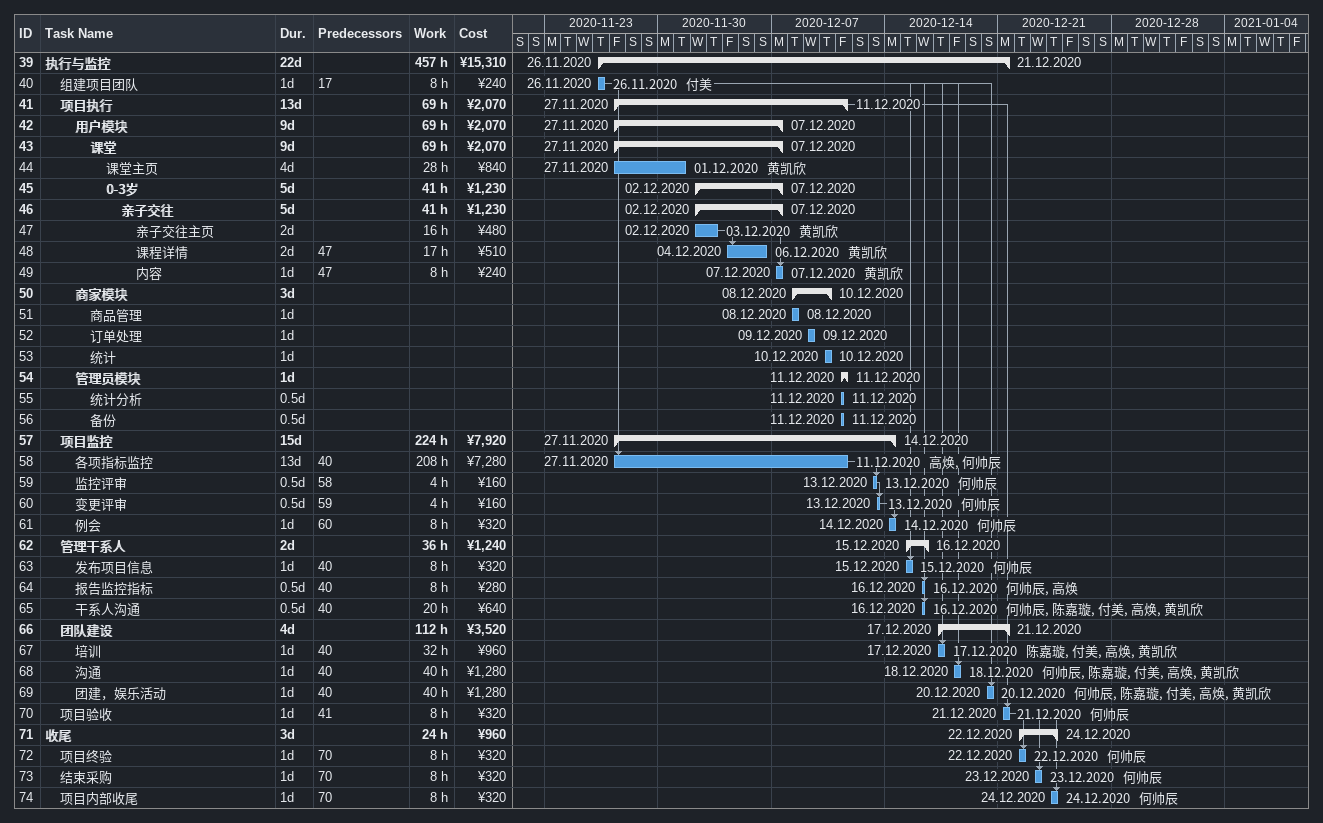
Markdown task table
| ID | Level | Task | Duration | Start | Finish | Predecessors | Resources | Work (h) | Cost (¥) |
|---|---|---|---|---|---|---|---|---|---|
| 39 | 1 | **执行与监控** | 22d | 2020-11-26 | 2020-12-21 |  |  | 457 | 15310 |
| 40 | 2 | 组建项目团队 | 1d | 2020-11-26 | 2020-11-26 | 17 | 付美 | 8 | 240 |
| 41 | 2 | **项目执行** | 13d | 2020-11-27 | 2020-12-11 |  |  | 69 | 2070 |
| 42 | 3 | **用户模块** | 9d | 2020-11-27 | 2020-12-07 |  |  | 69 | 2070 |
| 43 | 4 | **课堂** | 9d | 2020-11-27 | 2020-12-07 |  |  | 69 | 2070 |
| 44 | 5 | 课堂主页 | 4d | 2020-11-27 | 2020-12-01 |  | 黄凯欣 | 28 | 840 |
| 45 | 5 | **0-3岁** | 5d | 2020-12-02 | 2020-12-07 |  |  | 41 | 1230 |
| 46 | 6 | **亲子交往** | 5d | 2020-12-02 | 2020-12-07 |  |  | 41 | 1230 |
| 47 | 7 | 亲子交往主页 | 2d | 2020-12-02 | 2020-12-03 |  | 黄凯欣 | 16 | 480 |
| 48 | 7 | 课程详情 | 2d | 2020-12-04 | 2020-12-06 | 47 | 黄凯欣 | 17 | 510 |
| 49 | 7 | 内容 | 1d | 2020-12-07 | 2020-12-07 | 47 | 黄凯欣 | 8 | 240 |
| 50 | 3 | **商家模块** | 3d | 2020-12-08 | 2020-12-10 |  |  |  |  |
| 51 | 4 | 商品管理 | 1d | 2020-12-08 | 2020-12-08 |  |  |  |  |
| 52 | 4 | 订单处理 | 1d | 2020-12-09 | 2020-12-09 |  |  |  |  |
| 53 | 4 | 统计 | 1d | 2020-12-10 | 2020-12-10 |  |  |  |  |
| 54 | 3 | **管理员模块** | 1d | 2020-12-11 | 2020-12-11 |  |  |  |  |
| 55 | 4 | 统计分析 | 0.5d | 2020-12-11 | 2020-12-11 |  |  |  |  |
| 56 | 4 | 备份 | 0.5d | 2020-12-11 | 2020-12-11 |  |  |  |  |
| 57 | 2 | **项目监控** | 15d | 2020-11-27 | 2020-12-14 |  |  | 224 | 7920 |
| 58 | 3 | 各项指标监控 | 13d | 2020-11-27 | 2020-12-11 | 40 | 高焕, 何帅辰 | 208 | 7280 |
| 59 | 3 | 监控评审 | 0.5d | 2020-12-13 | 2020-12-13 | 58 | 何帅辰 | 4 | 160 |
| 60 | 3 | 变更评审 | 0.5d | 2020-12-13 | 2020-12-13 | 59 | 何帅辰 | 4 | 160 |
| 61 | 3 | 例会 | 1d | 2020-12-14 | 2020-12-14 | 60 | 何帅辰 | 8 | 320 |
| 62 | 2 | **管理干系人** | 2d | 2020-12-15 | 2020-12-16 |  |  | 36 | 1240 |
| 63 | 3 | 发布项目信息 | 1d | 2020-12-15 | 2020-12-15 | 40 | 何帅辰 | 8 | 320 |
| 64 | 3 | 报告监控指标 | 0.5d | 2020-12-16 | 2020-12-16 | 40 | 何帅辰, 高焕 | 8 | 280 |
| 65 | 3 | 干系人沟通 | 0.5d | 2020-12-16 | 2020-12-16 | 40 | 何帅辰, 陈嘉璇, 付美, 高焕, 黄凯欣 | 20 | 640 |
| 66 | 2 | **团队建设** | 4d | 2020-12-17 | 2020-12-21 |  |  | 112 | 3520 |
| 67 | 3 | 培训 | 1d | 2020-12-17 | 2020-12-17 | 40 | 陈嘉璇, 付美, 高焕, 黄凯欣 | 32 | 960 |
| 68 | 3 | 沟通 | 1d | 2020-12-18 | 2020-12-18 | 40 | 何帅辰, 陈嘉璇, 付美, 高焕, 黄凯欣 | 40 | 1280 |
| 69 | 3 | 团建，娱乐活动 | 1d | 2020-12-20 | 2020-12-20 | 40 | 何帅辰, 陈嘉璇, 付美, 高焕, 黄凯欣 | 40 | 1280 |
| 70 | 2 | 项目验收 | 1d | 2020-12-21 | 2020-12-21 | 41 | 何帅辰 | 8 | 320 |
| 71 | 1 | **收尾** | 3d | 2020-12-22 | 2020-12-24 |  |  | 24 | 960 |
| 72 | 2 | 项目终验 | 1d | 2020-12-22 | 2020-12-22 | 70 | 何帅辰 | 8 | 320 |
| 73 | 2 | 结束采购 | 1d | 2020-12-23 | 2020-12-23 | 70 | 何帅辰 | 8 | 320 |
| 74 | 2 | 项目内部收尾 | 1d | 2020-12-24 | 2020-12-24 | 70 | 何帅辰 | 8 | 320 |
